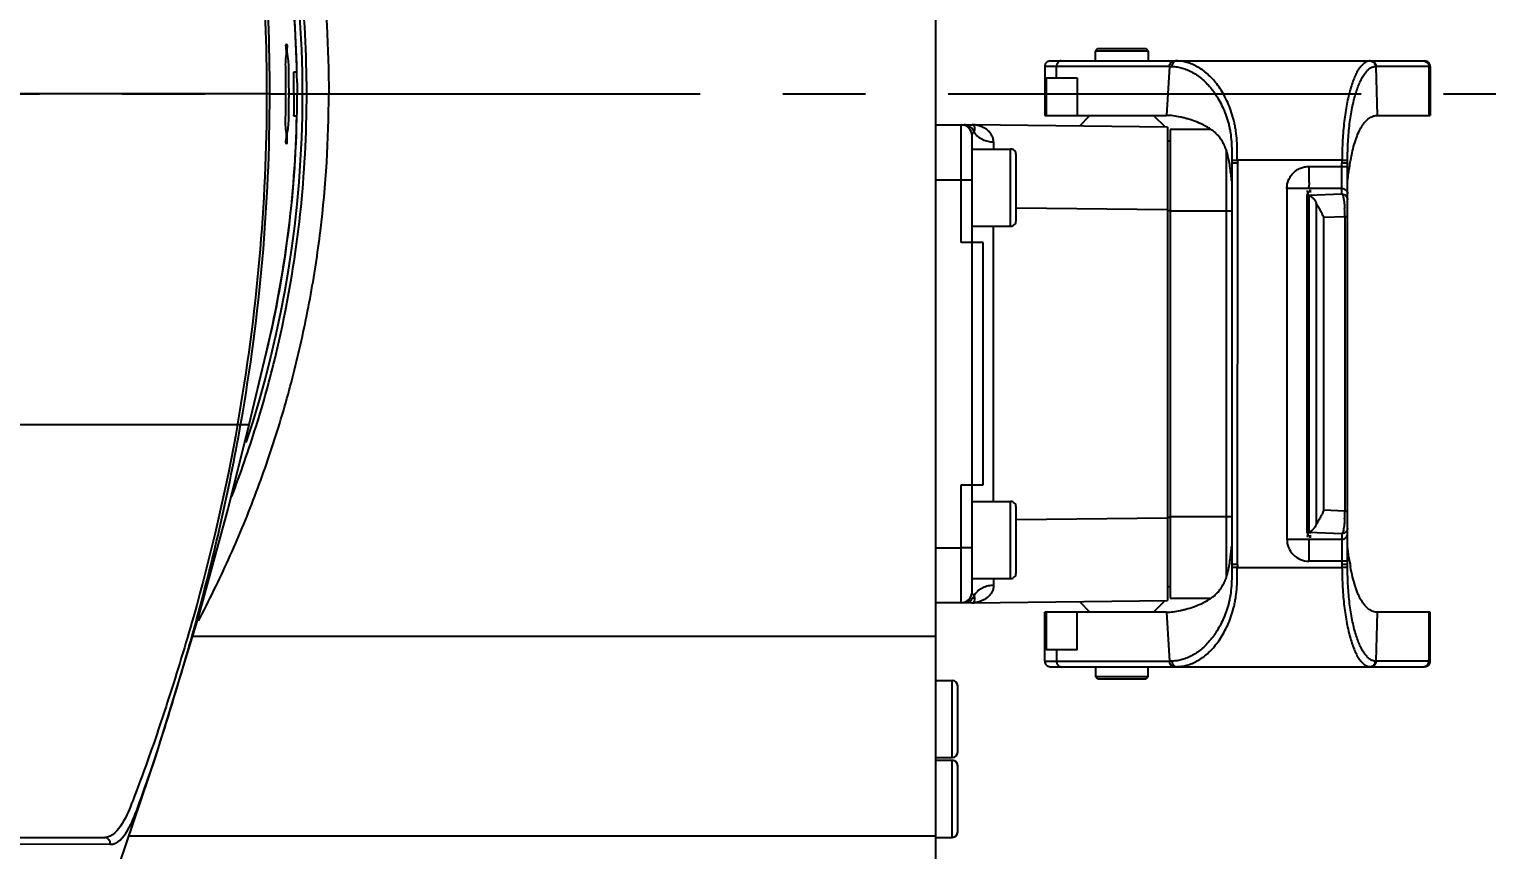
# Model space of a CAD drawing. Header units: millimetres. Extents: x 5828 to 6704, y 123 to 421.
# Drawn here: x 6414.49 to 6421.11, y 185.85 to 189.58 of the extents above; entities that cross this region are included whole.
import ezdxf
from ezdxf import colors
from ezdxf.entities.mleader import LeaderData, LeaderLine
from ezdxf.math import Vec2, Vec3

# ---------------------------------------------------------------- set-up
doc = ezdxf.new("R2010")
doc.units = ezdxf.units.MM
doc.linetypes.add('CENTER', pattern=[0.6, 0.375, -0.075, 0.075, -0.075])
for name, color, linetype in [('中心线', 7, 'Continuous'), ('外形图', 7, 'Continuous'), ('多重引线', 7, 'Continuous')]:
    doc.layers.add(name, color=color, linetype=linetype)
doc.styles.get("Standard").update_dxf_attribs({"font": 'msyh.ttc'})

msp = doc.modelspace()

# ---------------------------------------------------------------- linework, layer by layer
at = {"layer": '中心线', "linetype": 'CENTER', "ltscale": 5}
msp.add_line((6373.6606, 189.2836), (6422.2283, 189.2836), dxfattribs=at)
at = {"layer": '外形图', "linetype": 'ByBlock'}
for p, q in [((6418.6045, 185.7086), (6418.6045, 192.8586)), ((6419.1245, 189.4336), (6420.8245, 189.4336)), ((6419.3395, 189.4886), (6419.3295, 189.4786)), ((6419.5695, 189.4786), (6419.3295, 189.4786)), ((6419.3295, 189.4336), (6419.3295, 189.4786)), ((6419.5595, 189.4886), (6419.3395, 189.4886)), ((6419.5695, 189.4786), (6419.5595, 189.4886)), ((6419.5695, 189.4786), (6419.5695, 189.4336)), ((6415.6897, 189.3836), (6415.7035, 189.3836)), ((6419.6663, 189.4086), (6419.0995, 189.4086)), ((6419.0995, 189.4086), (6419.0995, 189.1865)), ((6419.1527, 189.3565), (6419.1527, 189.4086)), ((6419.6663, 189.4086), (6419.6523, 189.1865)), ((6420.8495, 189.4086), (6420.6038, 189.4086)), ((6420.6103, 189.1865), (6420.6038, 189.4086)), ((6420.8437, 189.4086), (6420.8437, 189.1865)), ((6420.8495, 189.4086), (6420.8495, 189.1865)), ((6415.7047, 189.3363), (6415.7049, 189.2836)), ((6419.1055, 189.3565), (6419.2467, 189.3565)), ((6419.1055, 189.3565), (6419.1055, 189.1865)), ((6419.2467, 189.3565), (6419.2467, 189.1865)), ((6415.568, 189.2836), (6414.0394, 189.2836)), ((6415.5809, 189.2836), (6415.568, 189.2836)), ((6415.5806, 189.2836), (6415.6519, 189.2836)), ((6415.6687, 189.2836), (6415.691, 189.2836)), ((6415.7299, 189.2836), (6415.8484, 189.2836)), ((6415.7035, 189.1836), (6415.6897, 189.1836)), ((6419.0995, 189.1865), (6419.6523, 189.1865)), ((6419.2567, 189.1381), (6419.305, 189.1865)), ((6419.594, 189.1865), (6419.6467, 189.1337)), ((6420.6103, 189.1865), (6420.8495, 189.1865)), ((6418.6045, 189.1436), (6418.7195, 189.1436)), ((6418.7195, 188.6086), (6418.7195, 189.1436)), ((6418.721, 189.1436), (6418.7695, 189.1436)), ((6419.657, 189.1336), (6418.7695, 189.1436)), ((6419.657, 189.1336), (6419.657, 186.9836)), ((6419.8544, 189.1224), (6419.6695, 189.1224)), ((6419.6695, 189.1224), (6419.6695, 186.9949)), ((6418.7695, 187.0236), (6418.7695, 189.0936)), ((6418.7695, 189.0336), (6418.9445, 189.0336)), ((6418.9445, 188.6836), (6418.9445, 189.0336)), ((6419.6695, 189.0699), (6419.657, 189.0699)), ((6418.9695, 188.7087), (6418.9695, 189.0086)), ((6419.9241, 187.09), (6419.9241, 189.0273)), ((6419.949, 188.9835), (6419.974, 188.9836)), ((6419.9491, 188.9698), (6419.9491, 187.1474)), ((6420.4492, 188.9836), (6419.974, 188.9836)), ((6419.9741, 188.9702), (6419.974, 187.1472)), ((6420.4741, 188.9697), (6420.4491, 188.9697)), ((6420.4491, 188.8293), (6420.4491, 188.9697)), ((6420.4492, 188.9836), (6420.4743, 188.9833)), ((6420.4741, 188.9742), (6420.4742, 188.9787)), ((6420.4741, 188.9698), (6420.4741, 188.9742)), ((6420.4741, 187.1475), (6420.4741, 188.9697)), ((6420.4742, 188.9787), (6420.4743, 188.9833)), ((6420.2988, 188.9546), (6420.4491, 188.9546)), ((6418.6045, 188.8935), (6418.7695, 188.8936)), ((6420.1991, 188.8543), (6420.1991, 187.2629)), ((6420.2899, 188.8427), (6420.2977, 188.8432)), ((6420.2899, 188.84), (6420.2979, 188.8406)), ((6420.2899, 188.8374), (6420.2981, 188.8379)), ((6420.2899, 188.8347), (6420.2982, 188.8352)), ((6420.4491, 188.8548), (6420.2991, 188.8548)), ((6420.3091, 188.8386), (6420.3004, 188.8392)), ((6420.3091, 188.8413), (6420.3006, 188.8419)), ((6420.3091, 188.844), (6420.3008, 188.8446)), ((6420.2899, 188.832), (6420.2984, 188.8325)), ((6420.2899, 188.8293), (6420.2986, 188.8298)), ((6420.2994, 188.8259), (6420.2899, 188.8266)), ((6420.2899, 188.8266), (6420.2899, 187.2907)), ((6420.4491, 188.8293), (6420.2991, 188.8227)), ((6420.2991, 188.8245), (6420.3091, 188.8251)), ((6420.2991, 188.8228), (6420.2991, 187.2945)), ((6420.3323, 188.7888), (6420.3323, 187.3284)), ((6418.9695, 188.7665), (6419.657, 188.7587)), ((6419.657, 188.7549), (6419.6695, 188.7549)), ((6419.6695, 188.7524), (6419.9491, 188.7524)), ((6420.3667, 188.7236), (6420.4623, 188.7278)), ((6420.3667, 187.3937), (6420.3667, 188.7236)), ((6420.4623, 188.7278), (6420.4741, 188.7278)), ((6420.4623, 188.7278), (6420.4623, 187.3895)), ((6418.7695, 188.6836), (6418.9445, 188.6836)), ((6418.8669, 187.4336), (6418.8669, 188.6836)), ((6418.8195, 188.6086), (6418.7195, 188.6086)), ((6418.8195, 187.5086), (6418.8195, 188.6086)), ((6415.5324, 187.9743), (6415.5639, 188.1064)), ((6415.4872, 187.7836), (6415.5324, 187.9743)), ((6413.9862, 187.7836), (6415.4877, 187.7836)), ((6413.9862, 187.7836), (6415.4798, 187.7836)), ((6415.3924, 187.4003), (6415.4877, 187.7836)), ((6415.4352, 187.7857), (6415.4348, 187.7836)), ((6415.4481, 187.781), (6415.4486, 187.7837)), ((6415.4488, 187.7836), (6415.4498, 187.7892)), ((6418.7195, 187.5086), (6418.8195, 187.5086)), ((6418.7195, 187.2238), (6418.7195, 187.5086)), ((6418.7695, 187.4336), (6418.9445, 187.4336)), ((6418.9445, 187.0836), (6418.9445, 187.4336)), ((6418.9695, 187.1087), (6418.9695, 187.4086)), ((6420.4623, 187.3895), (6420.3667, 187.3937)), ((6420.4623, 187.3895), (6420.4741, 187.3895)), ((6419.657, 187.3585), (6418.9695, 187.3508)), ((6419.657, 187.3624), (6419.6695, 187.3624)), ((6419.6695, 187.3649), (6419.9491, 187.3649)), ((6420.2899, 187.2907), (6420.2994, 187.2914)), ((6420.2986, 187.2874), (6420.2899, 187.288)), ((6420.2984, 187.2847), (6420.2899, 187.2853)), ((6420.2982, 187.2821), (6420.2899, 187.2826)), ((6420.2981, 187.2794), (6420.2899, 187.2799)), ((6420.2979, 187.2767), (6420.2899, 187.2772)), ((6420.2977, 187.274), (6420.2899, 187.2745)), ((6420.299, 187.2626), (6420.3091, 187.2626)), ((6420.2991, 187.2945), (6420.4491, 187.288)), ((6420.3004, 187.278), (6420.3091, 187.2787)), ((6420.3006, 187.2753), (6420.3091, 187.276)), ((6420.3008, 187.2727), (6420.3091, 187.2733)), ((6420.4491, 187.288), (6420.4491, 187.1475)), ((6418.6045, 187.2238), (6418.7195, 187.2238)), ((6418.7195, 187.1099), (6418.7195, 187.2238)), ((6419.949, 187.1383), (6419.949, 187.1338)), ((6419.974, 187.1336), (6419.949, 187.1338)), ((6419.974, 187.1336), (6420.4492, 187.1336)), ((6420.4741, 187.1627), (6420.2991, 187.1627)), ((6420.4616, 187.1475), (6420.4491, 187.1475)), ((6420.4616, 187.1338), (6420.4492, 187.1336)), ((6420.4741, 187.1475), (6420.4616, 187.1475)), ((6420.4743, 187.134), (6420.4616, 187.1338)), ((6420.4743, 187.134), (6420.4741, 187.1475)), ((6418.7195, 186.9835), (6418.7195, 187.1099)), ((6418.7695, 187.0836), (6418.9445, 187.0836)), ((6419.657, 187.0474), (6419.6695, 187.0474)), ((6418.7195, 186.9741), (6418.7195, 186.9835)), ((6418.7695, 186.9736), (6419.657, 186.9836)), ((6419.594, 186.9308), (6419.6467, 186.9835)), ((6419.6695, 186.9949), (6419.8544, 186.9949)), ((6418.7195, 186.9736), (6418.6045, 186.9736)), ((6418.7695, 186.9736), (6418.7244, 186.9736)), ((6419.6523, 186.9308), (6419.0995, 186.9308)), ((6419.0995, 186.7086), (6419.0995, 186.9308)), ((6419.1055, 186.9308), (6419.1055, 186.7608)), ((6419.2467, 186.7608), (6419.2467, 186.9308)), ((6419.2567, 186.9791), (6419.305, 186.9308)), ((6419.6523, 186.9308), (6419.6663, 186.7086)), ((6420.6038, 186.7086), (6420.6103, 186.9308)), ((6420.8495, 186.9308), (6420.6103, 186.9308)), ((6420.8437, 186.9308), (6420.8437, 186.7086)), ((6420.8495, 186.7086), (6420.8495, 186.9308)), ((6418.6045, 186.8204), (6415.2307, 186.8204)), ((6419.2467, 186.7608), (6419.1055, 186.7608)), ((6419.1527, 186.7608), (6419.1527, 186.7086)), ((6419.0995, 186.7086), (6419.6663, 186.7086)), ((6419.1245, 186.6836), (6420.8245, 186.6836)), ((6419.3295, 186.6836), (6419.3295, 186.6386)), ((6419.5695, 186.6386), (6419.5695, 186.6836)), ((6420.8495, 186.7086), (6420.6038, 186.7086)), ((6418.6045, 186.6211), (6418.6795, 186.6211)), ((6418.6795, 186.2711), (6418.6795, 186.6211)), ((6418.7045, 186.2962), (6418.7045, 186.5961)), ((6419.3295, 186.6386), (6419.5695, 186.6386)), ((6419.3395, 186.6286), (6419.3295, 186.6386)), ((6419.3395, 186.6286), (6419.5595, 186.6286)), ((6419.5695, 186.6386), (6419.5595, 186.6286)), ((6418.6045, 186.2711), (6418.6795, 186.2711)), ((6418.6045, 186.2586), (6418.6795, 186.2586)), ((6418.6795, 185.9086), (6418.6795, 186.2586)), ((6418.7045, 185.9337), (6418.7045, 186.2336)), ((6413.1525, 185.9086), (6414.832, 185.9086)), ((6413.1585, 185.8834), (6414.8561, 185.8775)), ((6418.6045, 185.9149), (6414.9418, 185.9149)), ((6418.6045, 185.9086), (6418.6795, 185.9086))]:
    msp.add_line(p, q, dxfattribs=at)
msp.add_lwpolyline([(6414.4882, 184.6296), (6414.7976, 185.4887), (6415.064, 186.2761), (6415.2578, 186.9088), (6415.3924, 187.4003)], dxfattribs=at)
for centre, radius, start, end in [((6410.7045, 189.2836), 5.0254, 341.641, 18.34533), ((6410.6946, 189.2821), 5.0101, 1.16131, 13.51419), ((6410.7045, 189.2836), 5.0005, 0.60327, 13.52346), ((6410.666, 189.2822), 5.0825, 1.17128, 13.41462), ((6419.1245, 189.4086), 0.025, 89.98437, 180), ((6420.8245, 189.4086), 0.025, 0, 90.00018), ((6410.7021, 189.2836), 5.0464, 0.00065, 1.16463), ((6406.9774, 189.2904), 8.5906, 349.91199, 359.95482), ((6406.9103, 189.2913), 8.6705, 350.02377, 359.9493), ((6410.7045, 189.2836), 5.0005, 346.38007, 0), ((6410.7006, 189.2837), 5.0478, 358.83592, 359.99956), ((6410.6938, 189.2852), 5.0108, 346.39369, 358.83853), ((6410.6669, 189.2849), 5.0816, 346.49176, 358.82987), ((6418.7195, 189.0936), 0.05, 359.99965, 90), ((6418.7334, 189.0971), 0.0465, 65.62836, 89.90781), ((6418.768, 189.0164), 0.1272, 85.32967, 89.33857), ((6418.8439, 189.1485), 0.0755, 210.4023, 214.85732), ((6431.1341, 188.9805), 12.2673, 179.60771, 179.74362), ((6418.9445, 189.0086), 0.025, 359.9979, 90), ((6423.695, 189.0072), 3.7461, 180.36269, 180.57153), ((6423.66, 189.0074), 3.6861, 180.36962, 180.57798), ((6425.3061, 188.9123), 4.8574, 179.15822, 179.32193), ((6418.9445, 188.7086), 0.025, 270, 0.00214), ((6419.7489, 188.7228), 0.7135, 0.65909, 3.24444), ((6419.7204, 188.7219), 0.7419, 0.44989, 0.70145), ((6410.6986, 189.278), 5.0492, 342.66505, 346.48334), ((6410.6747, 189.2853), 5.0741, 338.87925, 342.66742), ((6418.9445, 187.4086), 0.025, 359.9979, 90), ((6419.7286, 187.3951), 0.7338, 356.80614, 359.30573), ((6419.7204, 187.3953), 0.7419, 359.29873, 359.55011), ((6423.1477, 187.1148), 3.1988, 179.4158, 179.57945), ((6423.647, 187.1099), 3.6731, 179.41945, 179.63067), ((6425.3065, 187.205), 4.8578, 180.67861, 180.84228), ((6421.6944, 187.3529), 1.2257, 188.87772, 189.56791), ((6421.5369, 187.3263), 1.0659, 189.56602, 190.2584), ((6429.9377, 187.1306), 11.0709, 180.25198, 180.40258), ((6418.9445, 187.1086), 0.025, 270, 0.00214), ((6418.7195, 187.0236), 0.05, 270, 0.00039), ((6418.8442, 186.9684), 0.0759, 145.02603, 149.4515), ((6418.768, 187.1006), 0.127, 270.64725, 274.66719), ((6419.1245, 186.7086), 0.025, 180, 270.01563), ((6420.5969, 186.5061), 0.2026, 88.02652, 88.85146), ((6420.8245, 186.7086), 0.025, 269.99982, 0), ((6418.6795, 186.5961), 0.025, 0, 90), ((6418.6795, 186.2961), 0.025, 270, 0), ((6418.6795, 186.2336), 0.025, 0, 90), ((6418.6795, 185.9336), 0.025, 270, 0)]:
    msp.add_arc(centre, radius, start, end, dxfattribs=at)
for points, knots in [([(6415.5809, 189.2836), (6415.5809, 189.7244), (6415.5201, 190.5728), (6415.2454, 191.7114), (6415.0634, 192.3143), (6414.9165, 192.6907), (6414.8561, 192.6898)], [0, 0, 0, 0, 0.375859, 0.733834, 0.948482, 1, 1, 1, 1]), ([(6415.568, 189.2836), (6415.568, 189.7221), (6415.5065, 190.5643), (6415.2377, 191.6927), (6415.0388, 192.2887), (6414.8931, 192.6583), (6414.8323, 192.6586)], [0, 0, 0, 0, 0.376709, 0.733974, 0.947737, 1, 1, 1, 1]), ([(6415.2544, 191.6806), (6415.3027, 191.5888), (6415.3713, 191.449), (6415.4541, 191.2587), (6415.5312, 191.0659), (6415.6163, 190.8204), (6415.7003, 190.5201), (6415.7663, 190.2151), (6415.8296, 189.8039), (6415.8486, 189.4916), (6415.8484, 189.2836)], [0, 0, 0, 0, 0.124792, 0.187234, 0.249691, 0.37463, 0.499631, 0.62469, 0.749809, 1, 1, 1, 1]), ([(6415.6567, 189.5086), (6415.6509, 189.5086), (6415.6585, 189.4735), (6415.6494, 189.4389), (6415.6534, 189.3637), (6415.6515, 189.3123), (6415.6515, 189.2836)], [0, 0, 0, 0, 0.076899, 0.293542, 0.617599, 1, 1, 1, 1]), ([(6415.6681, 189.2836), (6415.6681, 189.3123), (6415.6674, 189.3638), (6415.6678, 189.4389), (6415.6571, 189.4737), (6415.6625, 189.5086), (6415.6567, 189.5086)], [0, 0, 0, 0, 0.381875, 0.705588, 0.922369, 1, 1, 1, 1]), ([(6419.1739, 189.4336), (6419.172, 189.4336), (6419.1683, 189.433), (6419.1631, 189.4305), (6419.1586, 189.4264), (6419.1564, 189.423), (6419.1555, 189.4211)], [0, 0, 0, 0, 0.237098, 0.481585, 0.735291, 1, 1, 1, 1]), ([(6419.6663, 189.4086), (6419.6663, 189.4119), (6419.6674, 189.4182), (6419.6719, 189.4265), (6419.679, 189.4322), (6419.6847, 189.4336), (6419.6875, 189.4336)], [0, 0, 0, 0, 0.268344, 0.526851, 0.769565, 1, 1, 1, 1]), ([(6419.6977, 189.4336), (6419.6959, 189.4336), (6419.6921, 189.433), (6419.6869, 189.4304), (6419.6825, 189.4263), (6419.6804, 189.4228), (6419.6795, 189.4209)], [0, 0, 0, 0, 0.237204, 0.480918, 0.734418, 1, 1, 1, 1]), ([(6419.9736, 189.0261), (6419.9733, 189.0413), (6419.9724, 189.0713), (6419.9687, 189.1085), (6419.9639, 189.1374), (6419.958, 189.1651), (6419.9487, 189.1981), (6419.9348, 189.2354), (6419.9139, 189.2799), (6419.8889, 189.3195), (6419.8606, 189.3534), (6419.8388, 189.3747), (6419.8162, 189.3928), (6419.7929, 189.4075), (6419.7694, 189.4191), (6419.7456, 189.4275), (6419.7217, 189.4325), (6419.7057, 189.4336), (6419.6977, 189.4336)], [0, 0, 0, 0, 0.084263, 0.16681, 0.207203, 0.246891, 0.323882, 0.397488, 0.467522, 0.596661, 0.656036, 0.712269, 0.765669, 0.816437, 0.864798, 0.91116, 0.95603, 1, 1, 1, 1]), ([(6420.577, 189.4336), (6420.5749, 189.4336), (6420.5708, 189.4333), (6420.5623, 189.4311), (6420.5515, 189.4254), (6420.5394, 189.4147), (6420.5277, 189.4001), (6420.5165, 189.3817), (6420.5059, 189.3595), (6420.496, 189.3337), (6420.4868, 189.3045), (6420.4784, 189.272), (6420.471, 189.2367), (6420.4644, 189.1987), (6420.4571, 189.1441), (6420.4512, 189.0721), (6420.4497, 189.0135), (6420.4493, 188.9836)], [0, 0, 0, 0, 0.012576, 0.025517, 0.053541, 0.085921, 0.123751, 0.167648, 0.217815, 0.274243, 0.336835, 0.405345, 0.479274, 0.558047, 0.641044, 0.816852, 1, 1, 1, 1]), ([(6420.577, 189.4336), (6420.5789, 189.4336), (6420.5829, 189.4331), (6420.5887, 189.4308), (6420.5939, 189.4268), (6420.5965, 189.4232), (6420.5976, 189.4213)], [0, 0, 0, 0, 0.229977, 0.477407, 0.736927, 1, 1, 1, 1]), ([(6420.5799, 189.4336), (6420.582, 189.4336), (6420.5861, 189.433), (6420.59, 189.4314), (6420.5918, 189.4303)], [0, 0, 0, 0, 0.49694, 1, 1, 1, 1]), ([(6420.5918, 189.4303), (6420.5936, 189.4292), (6420.597, 189.4265), (6420.6009, 189.4213), (6420.6033, 189.4152), (6420.6038, 189.4108), (6420.6038, 189.4086)], [0, 0, 0, 0, 0.246531, 0.495787, 0.748042, 1, 1, 1, 1]), ([(6420.8196, 189.4336), (6420.8217, 189.4336), (6420.8259, 189.433), (6420.8318, 189.4305), (6420.8369, 189.4265), (6420.8394, 189.423), (6420.8405, 189.4211)], [0, 0, 0, 0, 0.246402, 0.495723, 0.746568, 1, 1, 1, 1]), ([(6419.1555, 189.4211), (6419.155, 189.4202), (6419.1534, 189.4162), (6419.1527, 189.4119), (6419.1527, 189.4086)], [0, 0, 0, 0, 0.247609, 1, 1, 1, 1]), ([(6419.6795, 189.4209), (6419.679, 189.4199), (6419.6774, 189.416), (6419.6767, 189.4116), (6419.6768, 189.4084)], [0, 0, 0, 0, 0.246738, 1, 1, 1, 1]), ([(6419.6768, 189.4084), (6419.6847, 189.4083), (6419.7007, 189.4069), (6419.7245, 189.4017), (6419.7482, 189.3933), (6419.7717, 189.3818), (6419.7947, 189.3671), (6419.8171, 189.3494), (6419.8384, 189.3286), (6419.8551, 189.3089), (6419.8679, 189.2918), (6419.8805, 189.2735), (6419.8953, 189.2488), (6419.9111, 189.2169), (6419.9246, 189.1824), (6419.9336, 189.1521), (6419.9393, 189.1268), (6419.9439, 189.1005), (6419.9474, 189.0665), (6419.9483, 189.039), (6419.9486, 189.025)], [0, 0, 0, 0, 0.046106, 0.093158, 0.141701, 0.192182, 0.244952, 0.300158, 0.357911, 0.418513, 0.449924, 0.482036, 0.548193, 0.617182, 0.68904, 0.763273, 0.801208, 0.839725, 0.918605, 1, 1, 1, 1]), ([(6420.4743, 188.9833), (6420.4747, 189.0113), (6420.4761, 189.0662), (6420.4829, 189.1459), (6420.4927, 189.2084), (6420.5029, 189.2542), (6420.5111, 189.2849), (6420.5202, 189.3126), (6420.5301, 189.3371), (6420.5407, 189.3582), (6420.5518, 189.3758), (6420.5635, 189.3899), (6420.5756, 189.4002), (6420.5862, 189.4058), (6420.5947, 189.4081), (6420.5989, 189.4085), (6420.6009, 189.4085)], [0, 0, 0, 0, 0.180653, 0.354127, 0.514482, 0.588082, 0.656469, 0.719121, 0.775814, 0.826493, 0.87117, 0.91005, 0.943695, 0.973108, 0.986748, 1, 1, 1, 1]), ([(6420.5976, 189.4213), (6420.5987, 189.4193), (6420.6004, 189.4151), (6420.6009, 189.4107), (6420.6009, 189.4085)], [0, 0, 0, 0, 0.516269, 1, 1, 1, 1]), ([(6420.8405, 189.4211), (6420.841, 189.4202), (6420.8428, 189.4163), (6420.8437, 189.4119), (6420.8437, 189.4086)], [0, 0, 0, 0, 0.250707, 1, 1, 1, 1]), ([(6415.2571, 186.8919), (6415.3052, 186.9835), (6415.3734, 187.1231), (6415.456, 187.3129), (6415.5327, 187.5054), (6415.6174, 187.7504), (6415.701, 188.05), (6415.7667, 188.3543), (6415.8297, 188.7645), (6415.8487, 189.0762), (6415.8484, 189.2836)], [0, 0, 0, 0, 0.124794, 0.187236, 0.249693, 0.374633, 0.499635, 0.624693, 0.749811, 1, 1, 1, 1]), ([(6415.6515, 189.2836), (6415.6515, 189.2549), (6415.6527, 189.2036), (6415.649, 189.1283), (6415.658, 189.0938), (6415.6504, 189.0586), (6415.6562, 189.0586)], [0, 0, 0, 0, 0.382417, 0.706485, 0.923128, 1, 1, 1, 1]), ([(6415.6562, 189.0586), (6415.662, 189.0586), (6415.6564, 189.0935), (6415.6673, 189.1283), (6415.6663, 189.2035), (6415.6681, 189.2549), (6415.6681, 189.2836)], [0, 0, 0, 0, 0.077596, 0.294388, 0.618097, 1, 1, 1, 1]), ([(6419.9034, 189.0718), (6419.9, 189.0772), (6419.8928, 189.0876), (6419.8803, 189.1018), (6419.8664, 189.1145), (6419.8512, 189.1255), (6419.8351, 189.1352), (6419.8129, 189.1467), (6419.7844, 189.1587), (6419.7553, 189.1684), (6419.7323, 189.1748), (6419.7103, 189.1801), (6419.6837, 189.1849), (6419.6625, 189.1865), (6419.6523, 189.1865)], [0, 0, 0, 0, 0.06694, 0.132794, 0.19825, 0.263883, 0.329731, 0.39562, 0.526474, 0.654535, 0.716761, 0.777351, 0.892701, 1, 1, 1, 1]), ([(6420.4951, 189.0161), (6420.4979, 189.0288), (6420.504, 189.053), (6420.515, 189.087), (6420.5275, 189.1166), (6420.5415, 189.1415), (6420.5572, 189.1613), (6420.5719, 189.1735), (6420.5841, 189.1802), (6420.5955, 189.1848), (6420.6045, 189.1865), (6420.6103, 189.1865)], [0, 0, 0, 0, 0.177992, 0.341287, 0.488051, 0.617692, 0.731303, 0.831579, 0.877628, 0.921027, 1, 1, 1, 1]), ([(6418.7687, 189.1277), (6418.7664, 189.1302), (6418.7615, 189.1347), (6418.7556, 189.1381), (6418.7526, 189.1395)], [0, 0, 0, 0, 0.501882, 1, 1, 1, 1]), ([(6418.7788, 189.1103), (6418.7777, 189.1134), (6418.7749, 189.1196), (6418.771, 189.1251), (6418.7687, 189.1277)], [0, 0, 0, 0, 0.491138, 1, 1, 1, 1]), ([(6418.7751, 189.1421), (6418.7742, 189.1426), (6418.7724, 189.1433), (6418.7704, 189.1436), (6418.7694, 189.1436)], [0, 0, 0, 0, 0.502381, 1, 1, 1, 1]), ([(6418.7695, 189.0936), (6418.7695, 189.095), (6418.77, 189.0979), (6418.7719, 189.1021), (6418.7749, 189.1063), (6418.7774, 189.1089), (6418.7788, 189.1103)], [0, 0, 0, 0, 0.209658, 0.441724, 0.704376, 1, 1, 1, 1]), ([(6418.7788, 189.1103), (6418.7794, 189.1118), (6418.7805, 189.1145), (6418.7817, 189.1184), (6418.7823, 189.1216), (6418.7826, 189.1244), (6418.7826, 189.1268), (6418.7824, 189.129), (6418.7822, 189.1311), (6418.7816, 189.1334), (6418.7806, 189.136), (6418.779, 189.1386), (6418.7772, 189.1406), (6418.7758, 189.1416), (6418.7751, 189.1421)], [0, 0, 0, 0, 0.140317, 0.253421, 0.345717, 0.423646, 0.492928, 0.556834, 0.61565, 0.669497, 0.765876, 0.851148, 0.928323, 1, 1, 1, 1]), ([(6418.867, 189.0645), (6418.8671, 189.0675), (6418.8668, 189.0736), (6418.8649, 189.0823), (6418.8619, 189.0905), (6418.8569, 189.1004), (6418.8487, 189.1114), (6418.8368, 189.1221), (6418.8234, 189.1306), (6418.809, 189.137), (6418.7939, 189.1413), (6418.7836, 189.1428), (6418.7784, 189.1432)], [0, 0, 0, 0, 0.070902, 0.139172, 0.205565, 0.270232, 0.395454, 0.518009, 0.639255, 0.759725, 0.879535, 1, 1, 1, 1]), ([(6418.867, 189.0645), (6418.859, 189.0646), (6418.8425, 189.0665), (6418.8228, 189.073), (6418.808, 189.0809), (6418.7979, 189.088), (6418.7891, 189.0961), (6418.7841, 189.1022), (6418.782, 189.1054)], [0, 0, 0, 0, 0.246963, 0.504698, 0.633474, 0.759854, 0.882411, 1, 1, 1, 1]), ([(6419.9228, 189.0316), (6419.9202, 189.0387), (6419.9145, 189.0525), (6419.9073, 189.0656), (6419.9034, 189.0718)], [0, 0, 0, 0, 0.508059, 1, 1, 1, 1]), ([(6419.9353, 188.9852), (6419.9345, 188.9892), (6419.9312, 189.0049), (6419.9268, 189.0204), (6419.9228, 189.0316)], [0, 0, 0, 0, 0.256102, 1, 1, 1, 1]), ([(6419.9446, 188.9242), (6419.9433, 188.9345), (6419.9407, 188.9549), (6419.9373, 188.9752), (6419.9353, 188.9852)], [0, 0, 0, 0, 0.505974, 1, 1, 1, 1]), ([(6419.9486, 189.025), (6419.9486, 189.0216), (6419.9488, 189.0077), (6419.9489, 188.9939), (6419.949, 188.9835)], [0, 0, 0, 0, 0.247777, 1, 1, 1, 1]), ([(6419.9741, 188.9702), (6419.9725, 188.9702), (6419.9693, 188.9701), (6419.9647, 188.97), (6419.961, 188.97), (6419.9583, 188.9699), (6419.9565, 188.9699), (6419.9548, 188.9699), (6419.9534, 188.9699), (6419.9521, 188.9699), (6419.9511, 188.9699), (6419.9504, 188.9698), (6419.9499, 188.9698), (6419.9496, 188.9698), (6419.9494, 188.9698), (6419.9492, 188.9698), (6419.9491, 188.9698), (6419.9491, 188.9698), (6419.9491, 188.9698)], [0, 0, 0, 0, 0.193732, 0.381551, 0.554802, 0.633561, 0.706178, 0.772027, 0.830482, 0.880917, 0.922843, 0.955977, 0.969165, 0.980056, 0.988617, 0.994815, 0.998619, 1, 1, 1, 1]), ([(6419.974, 188.9836), (6419.974, 188.9872), (6419.9739, 189.0013), (6419.9738, 189.0155), (6419.9736, 189.0261)], [0, 0, 0, 0, 0.250306, 1, 1, 1, 1]), ([(6420.48, 188.9305), (6420.4805, 188.9342), (6420.4826, 188.9488), (6420.4849, 188.9633), (6420.4868, 188.9742)], [0, 0, 0, 0, 0.252939, 1, 1, 1, 1]), ([(6420.4868, 188.9742), (6420.4875, 188.9778), (6420.49, 188.9918), (6420.4928, 189.0058), (6420.4951, 189.0161)], [0, 0, 0, 0, 0.255039, 1, 1, 1, 1]), ([(6419.9491, 188.8865), (6419.9487, 188.8896), (6419.9472, 188.9022), (6419.9458, 188.9148), (6419.9446, 188.9242)], [0, 0, 0, 0, 0.250516, 1, 1, 1, 1]), ([(6420.1991, 188.8543), (6420.1991, 188.8609), (6420.2003, 188.874), (6420.2058, 188.8929), (6420.2153, 188.9102), (6420.228, 188.9253), (6420.243, 188.938), (6420.2603, 188.9476), (6420.2792, 188.9533), (6420.2923, 188.9546), (6420.2988, 188.9546)], [0, 0, 0, 0, 0.124857, 0.249789, 0.37459, 0.499844, 0.625009, 0.749877, 0.875096, 1, 1, 1, 1]), ([(6420.2988, 188.9546), (6420.2989, 188.9487), (6420.299, 188.94), (6420.299, 188.9285), (6420.2991, 188.9201), (6420.2991, 188.9119), (6420.299, 188.9042), (6420.299, 188.8968), (6420.2991, 188.8898), (6420.2993, 188.8834), (6420.2995, 188.8784), (6420.2996, 188.8746), (6420.2995, 188.8721), (6420.2994, 188.8697), (6420.2991, 188.8674), (6420.2987, 188.8654), (6420.2983, 188.8635), (6420.2979, 188.8617), (6420.2974, 188.8602), (6420.297, 188.8589), (6420.2967, 188.8577), (6420.2968, 188.8566), (6420.2972, 188.8561), (6420.2974, 188.8559)], [0, 0, 0, 0, 0.177227, 0.264138, 0.348932, 0.430987, 0.509687, 0.584404, 0.654558, 0.719618, 0.779076, 0.806549, 0.83245, 0.856769, 0.879527, 0.900691, 0.920181, 0.937974, 0.954104, 0.968397, 0.980388, 0.990437, 1, 1, 1, 1]), ([(6420.4491, 188.9546), (6420.4507, 188.9546), (6420.4539, 188.9546), (6420.4585, 188.9546), (6420.4622, 188.9546), (6420.4649, 188.9546), (6420.4667, 188.9546), (6420.4684, 188.9546), (6420.4698, 188.9546), (6420.4711, 188.9546), (6420.472, 188.9546), (6420.4726, 188.9546), (6420.473, 188.9546), (6420.4733, 188.9546), (6420.4736, 188.9546), (6420.4738, 188.9546), (6420.4739, 188.9546), (6420.474, 188.9546), (6420.4741, 188.9546), (6420.4741, 188.9546), (6420.4741, 188.9546), (6420.4741, 188.9546)], [0, 0, 0, 0, 0.194036, 0.382141, 0.555615, 0.634452, 0.70712, 0.772989, 0.831427, 0.881806, 0.923633, 0.941251, 0.956627, 0.96973, 0.980527, 0.988984, 0.995069, 0.997212, 0.99875, 0.999679, 1, 1, 1, 1]), ([(6420.4741, 188.8865), (6420.4746, 188.8902), (6420.4765, 188.9049), (6420.4784, 188.9195), (6420.48, 188.9305)], [0, 0, 0, 0, 0.250699, 1, 1, 1, 1]), ([(6420.2864, 188.8543), (6420.284, 188.8543), (6420.2787, 188.8543), (6420.2702, 188.8543), (6420.2603, 188.8544), (6420.2453, 188.8544), (6420.2247, 188.8543), (6420.2078, 188.8543), (6420.1991, 188.8543)], [0, 0, 0, 0, 0.082665, 0.181387, 0.294466, 0.419999, 0.699691, 1, 1, 1, 1]), ([(6420.2978, 188.8543), (6420.2972, 188.8545), (6420.2958, 188.8545), (6420.2933, 188.8545), (6420.2901, 188.8544), (6420.2877, 188.8544), (6420.2864, 188.8543)], [0, 0, 0, 0, 0.155237, 0.37467, 0.65698, 1, 1, 1, 1]), ([(6420.2974, 188.8559), (6420.2976, 188.8557), (6420.2979, 188.8555), (6420.2981, 188.8552), (6420.2983, 188.8551), (6420.2984, 188.8551)], [0, 0, 0, 0, 0.557116, 0.763535, 1, 1, 1, 1]), ([(6420.4491, 188.8548), (6420.4523, 188.8548), (6420.4573, 188.8538), (6420.4631, 188.8508), (6420.4669, 188.8476), (6420.47, 188.8438), (6420.4731, 188.8381), (6420.4741, 188.8331), (6420.4741, 188.8299)], [0, 0, 0, 0, 0.249407, 0.375084, 0.500395, 0.625647, 0.751152, 1, 1, 1, 1]), ([(6420.2991, 188.822), (6420.3001, 188.8217), (6420.3045, 188.8204), (6420.3086, 188.8182), (6420.3114, 188.8161)], [0, 0, 0, 0, 0.239099, 1, 1, 1, 1]), ([(6420.3114, 188.8161), (6420.3124, 188.8154), (6420.3166, 188.812), (6420.3203, 188.808), (6420.3228, 188.8048)], [0, 0, 0, 0, 0.235491, 1, 1, 1, 1]), ([(6420.3228, 188.8048), (6420.3237, 188.8036), (6420.3273, 188.7986), (6420.3303, 188.7931), (6420.3323, 188.7888)], [0, 0, 0, 0, 0.236827, 1, 1, 1, 1]), ([(6420.3667, 188.7236), (6420.3643, 188.7293), (6420.3588, 188.7407), (6420.3498, 188.7573), (6420.342, 188.7708), (6420.3361, 188.7812), (6420.3335, 188.7863), (6420.3323, 188.7888)], [0, 0, 0, 0, 0.254179, 0.512261, 0.766255, 0.887546, 1, 1, 1, 1]), ([(6420.4491, 188.8293), (6420.4496, 188.829), (6420.4506, 188.8279), (6420.4518, 188.8258), (6420.453, 188.8228), (6420.4542, 188.819), (6420.4553, 188.8142), (6420.4569, 188.8062), (6420.4578, 188.7997), (6420.4584, 188.7951)], [0, 0, 0, 0, 0.047982, 0.115444, 0.204884, 0.317231, 0.45285, 0.611869, 1, 1, 1, 1]), ([(6420.4491, 188.8293), (6420.4506, 188.8293), (6420.4538, 188.8289), (6420.46, 188.827), (6420.4673, 188.8225), (6420.4719, 188.8152), (6420.4737, 188.809), (6420.4741, 188.8058), (6420.4741, 188.8043)], [0, 0, 0, 0, 0.118001, 0.243275, 0.500397, 0.757261, 0.882281, 1, 1, 1, 1]), ([(6420.4584, 188.7951), (6420.459, 188.7902), (6420.4601, 188.7796), (6420.4609, 188.7689), (6420.4612, 188.7632)], [0, 0, 0, 0, 0.466229, 1, 1, 1, 1]), ([(6415.4348, 187.7836), (6415.3825, 187.4892), (6415.2864, 187.0713), (6415.1314, 186.5662), (6415.0391, 186.2897), (6414.9673, 186.0977), (6414.9208, 185.9768), (6414.8657, 185.9087), (6414.8321, 185.9086)], [0, 0, 0, 0, 0.450732, 0.645253, 0.794994, 0.892387, 0.949235, 1, 1, 1, 1]), ([(6414.8561, 185.8775), (6414.8896, 185.8761), (6414.945, 185.9461), (6414.9901, 186.0675), (6415.0597, 186.2637), (6415.1481, 186.5462), (6415.2989, 187.0601), (6415.3957, 187.4833), (6415.4481, 187.781)], [0, 0, 0, 0, 0.049909, 0.106368, 0.203802, 0.35425, 0.549863, 1, 1, 1, 1]), ([(6420.3667, 187.3937), (6420.3643, 187.3879), (6420.3588, 187.3765), (6420.3498, 187.36), (6420.342, 187.3465), (6420.3361, 187.336), (6420.3335, 187.3309), (6420.3323, 187.3284)], [0, 0, 0, 0, 0.25418, 0.512264, 0.766253, 0.887544, 1, 1, 1, 1]), ([(6420.3323, 187.3284), (6420.3306, 187.3249), (6420.3271, 187.3183), (6420.3192, 187.3072), (6420.3116, 187.3006), (6420.3061, 187.2979)], [0, 0, 0, 0, 0.286602, 0.548917, 1, 1, 1, 1]), ([(6420.4584, 187.322), (6420.4578, 187.3176), (6420.4567, 187.3097), (6420.4551, 187.302), (6420.4542, 187.2986)], [0, 0, 0, 0, 0.565463, 1, 1, 1, 1]), ([(6420.4612, 187.3542), (6420.4609, 187.3485), (6420.4601, 187.3377), (6420.459, 187.327), (6420.4584, 187.322)], [0, 0, 0, 0, 0.534002, 1, 1, 1, 1]), ([(6420.4741, 187.3129), (6420.4741, 187.3109), (6420.4735, 187.3067), (6420.4719, 187.3027), (6420.4708, 187.3008)], [0, 0, 0, 0, 0.483589, 1, 1, 1, 1]), ([(6420.1991, 187.2629), (6420.2039, 187.2629), (6420.2133, 187.2629), (6420.2273, 187.2628), (6420.2407, 187.2629), (6420.2532, 187.2631), (6420.2646, 187.2632), (6420.2746, 187.263), (6420.2831, 187.2627), (6420.2882, 187.2625), (6420.2904, 187.2626)], [0, 0, 0, 0, 0.156649, 0.310679, 0.458293, 0.596198, 0.721702, 0.832248, 0.925697, 1, 1, 1, 1]), ([(6420.1991, 187.2629), (6420.1991, 187.2499), (6420.2042, 187.2236), (6420.2265, 187.1903), (6420.2597, 187.1679), (6420.2861, 187.1627), (6420.2991, 187.1627)], [0, 0, 0, 0, 0.250036, 0.500025, 0.749997, 1, 1, 1, 1]), ([(6420.2904, 187.2626), (6420.2916, 187.2626), (6420.2932, 187.2626), (6420.2952, 187.2627), (6420.2964, 187.2627), (6420.2974, 187.2628), (6420.2981, 187.2628), (6420.2986, 187.2628), (6420.2989, 187.2628), (6420.299, 187.2627)], [0, 0, 0, 0, 0.401404, 0.565093, 0.70363, 0.816631, 0.903731, 0.9647, 1, 1, 1, 1]), ([(6420.299, 187.2626), (6420.2988, 187.2625), (6420.2988, 187.262), (6420.2988, 187.2613), (6420.2989, 187.2602), (6420.2992, 187.2585), (6420.2993, 187.257), (6420.2993, 187.2561)], [0, 0, 0, 0, 0.105329, 0.192293, 0.304706, 0.604416, 1, 1, 1, 1]), ([(6420.3061, 187.2979), (6420.3055, 187.2976), (6420.3033, 187.2965), (6420.3009, 187.2957), (6420.2991, 187.2953)], [0, 0, 0, 0, 0.256317, 1, 1, 1, 1]), ([(6420.2991, 187.2929), (6420.3002, 187.2928), (6420.3024, 187.2927), (6420.3046, 187.2924), (6420.3057, 187.2923)], [0, 0, 0, 0, 0.499582, 1, 1, 1, 1]), ([(6420.2993, 187.2561), (6420.2994, 187.2551), (6420.2994, 187.253), (6420.2993, 187.248), (6420.2991, 187.244), (6420.2991, 187.2412)], [0, 0, 0, 0, 0.198889, 0.432782, 1, 1, 1, 1]), ([(6420.3091, 187.2626), (6420.3207, 187.2626), (6420.3441, 187.2625), (6420.3791, 187.2625), (6420.4141, 187.2625), (6420.4374, 187.2625), (6420.4491, 187.2624)], [0, 0, 0, 0, 0.249967, 0.500035, 0.750087, 1, 1, 1, 1]), ([(6420.4708, 187.3008), (6420.4698, 187.2988), (6420.4671, 187.2951), (6420.4616, 187.2911), (6420.4555, 187.2886), (6420.4512, 187.288), (6420.4491, 187.288)], [0, 0, 0, 0, 0.255906, 0.512005, 0.763952, 1, 1, 1, 1]), ([(6420.4542, 187.2986), (6420.4538, 187.2973), (6420.4531, 187.2948), (6420.4519, 187.2916), (6420.4506, 187.2894), (6420.4496, 187.2883), (6420.4491, 187.288)], [0, 0, 0, 0, 0.356053, 0.638664, 0.850683, 1, 1, 1, 1]), ([(6420.4491, 187.2624), (6420.4523, 187.2624), (6420.4573, 187.2634), (6420.4631, 187.2665), (6420.4669, 187.2696), (6420.47, 187.2734), (6420.4731, 187.2792), (6420.4741, 187.2841), (6420.4741, 187.2874)], [0, 0, 0, 0, 0.249407, 0.375083, 0.500394, 0.625646, 0.751151, 1, 1, 1, 1]), ([(6418.7695, 187.2236), (6418.7682, 187.2236), (6418.7633, 187.2236), (6418.7531, 187.2236), (6418.7377, 187.2236), (6418.7259, 187.2237), (6418.7195, 187.2238)], [0, 0, 0, 0, 0.076121, 0.292894, 0.617317, 1, 1, 1, 1]), ([(6419.9354, 187.1322), (6419.9374, 187.1422), (6419.9407, 187.1624), (6419.9433, 187.1828), (6419.9446, 187.1931)], [0, 0, 0, 0, 0.494052, 1, 1, 1, 1]), ([(6419.9446, 187.1931), (6419.945, 187.1962), (6419.9465, 187.2088), (6419.948, 187.2213), (6419.9491, 187.2308)], [0, 0, 0, 0, 0.24919, 1, 1, 1, 1]), ([(6420.2991, 187.2412), (6420.299, 187.2359), (6420.299, 187.2243), (6420.2991, 187.2056), (6420.2991, 187.1847), (6420.2991, 187.1701), (6420.2991, 187.1627)], [0, 0, 0, 0, 0.201993, 0.444202, 0.714955, 1, 1, 1, 1]), ([(6420.4834, 187.1637), (6420.4826, 187.1692), (6420.4792, 187.1916), (6420.4763, 187.2139), (6420.4741, 187.2308)], [0, 0, 0, 0, 0.247601, 1, 1, 1, 1]), ([(6419.9228, 187.0857), (6419.9241, 187.0894), (6419.9292, 187.1047), (6419.933, 187.1203), (6419.9354, 187.1322)], [0, 0, 0, 0, 0.243904, 1, 1, 1, 1]), ([(6419.949, 187.1338), (6419.949, 187.1303), (6419.9489, 187.1165), (6419.9488, 187.1026), (6419.9486, 187.0922)], [0, 0, 0, 0, 0.252105, 1, 1, 1, 1]), ([(6419.9741, 187.1472), (6419.9725, 187.1472), (6419.9693, 187.1472), (6419.9647, 187.1473), (6419.961, 187.1473), (6419.9583, 187.1473), (6419.9565, 187.1473), (6419.9548, 187.1474), (6419.9534, 187.1474), (6419.9521, 187.1474), (6419.9511, 187.1474), (6419.9504, 187.1474), (6419.9499, 187.1474), (6419.9496, 187.1474), (6419.9494, 187.1474), (6419.9492, 187.1474), (6419.9491, 187.1475), (6419.9491, 187.1474), (6419.9491, 187.1474)], [0, 0, 0, 0, 0.193727, 0.381534, 0.554775, 0.633534, 0.706154, 0.772008, 0.830468, 0.880908, 0.922837, 0.955973, 0.969162, 0.980053, 0.988615, 0.994814, 0.998619, 1, 1, 1, 1]), ([(6419.9736, 187.0912), (6419.9736, 187.0947), (6419.9738, 187.1089), (6419.9739, 187.123), (6419.974, 187.1336)], [0, 0, 0, 0, 0.249525, 1, 1, 1, 1]), ([(6420.4492, 187.1336), (6420.4493, 187.1038), (6420.4507, 187.0594), (6420.4548, 187.001), (6420.4604, 186.9462), (6420.468, 186.8942), (6420.4783, 186.8456), (6420.4867, 186.8131), (6420.4959, 186.7839), (6420.5058, 186.758), (6420.5164, 186.7357), (6420.5277, 186.7173), (6420.5378, 186.7046), (6420.5461, 186.6967), (6420.5538, 186.6906), (6420.5621, 186.6862), (6420.5707, 186.684), (6420.5749, 186.6836), (6420.577, 186.6836)], [0, 0, 0, 0, 0.182678, 0.271855, 0.35829, 0.519933, 0.593844, 0.662374, 0.725052, 0.781607, 0.83188, 0.875878, 0.9138, 0.93063, 0.946177, 0.97416, 0.987194, 1, 1, 1, 1]), ([(6420.6009, 186.7087), (6420.5989, 186.7088), (6420.5947, 186.7092), (6420.5862, 186.7114), (6420.5756, 186.717), (6420.5635, 186.7274), (6420.5518, 186.7414), (6420.5407, 186.7591), (6420.5301, 186.7802), (6420.5202, 186.8047), (6420.5111, 186.8324), (6420.5029, 186.8631), (6420.4927, 186.9089), (6420.4829, 186.9714), (6420.4761, 187.051), (6420.4747, 187.106), (6420.4743, 187.134)], [0, 0, 0, 0, 0.013252, 0.026892, 0.056305, 0.08995, 0.12883, 0.173507, 0.224186, 0.28088, 0.343531, 0.411918, 0.485519, 0.645873, 0.819347, 1, 1, 1, 1]), ([(6420.6103, 186.9308), (6420.6038, 186.9308), (6420.59, 186.9336), (6420.5703, 186.9443), (6420.5516, 186.9619), (6420.5382, 186.9813), (6420.5284, 186.9997), (6420.5212, 187.0155), (6420.5145, 187.0327), (6420.5059, 187.0581), (6420.4966, 187.0927), (6420.4907, 187.1215), (6420.488, 187.1364)], [0, 0, 0, 0, 0.075793, 0.162152, 0.260801, 0.37463, 0.438065, 0.506035, 0.578542, 0.655388, 0.820971, 1, 1, 1, 1]), ([(6418.867, 187.0528), (6418.8671, 187.0497), (6418.8668, 187.0437), (6418.8649, 187.0349), (6418.8619, 187.0268), (6418.8569, 187.0169), (6418.8487, 187.0059), (6418.8368, 186.9951), (6418.8234, 186.9866), (6418.809, 186.9803), (6418.7939, 186.976), (6418.7836, 186.9745), (6418.7784, 186.974)], [0, 0, 0, 0, 0.070906, 0.139182, 0.205584, 0.270256, 0.395477, 0.518034, 0.639304, 0.759794, 0.879586, 1, 1, 1, 1]), ([(6418.867, 187.0528), (6418.8631, 187.0527), (6418.855, 187.0522), (6418.8429, 187.0502), (6418.8308, 187.0469), (6418.8191, 187.0423), (6418.808, 187.0363), (6418.7948, 187.0271), (6418.7864, 187.0183), (6418.782, 187.0119)], [0, 0, 0, 0, 0.121599, 0.247379, 0.375753, 0.505334, 0.634222, 0.760527, 1, 1, 1, 1]), ([(6419.9486, 187.0922), (6419.9483, 187.0783), (6419.9474, 187.0507), (6419.9439, 187.0167), (6419.9393, 186.9904), (6419.9336, 186.9652), (6419.9246, 186.9348), (6419.9111, 186.9004), (6419.8953, 186.8684), (6419.8805, 186.8438), (6419.8679, 186.8254), (6419.8551, 186.8083), (6419.8384, 186.7887), (6419.8171, 186.7678), (6419.7947, 186.7501), (6419.7717, 186.7355), (6419.7482, 186.7239), (6419.7245, 186.7155), (6419.7007, 186.7103), (6419.6847, 186.709), (6419.6768, 186.7088)], [0, 0, 0, 0, 0.081395, 0.160275, 0.198792, 0.236727, 0.31096, 0.382818, 0.451807, 0.517964, 0.550076, 0.581487, 0.642089, 0.699842, 0.755047, 0.807818, 0.858298, 0.906841, 0.953894, 1, 1, 1, 1]), ([(6419.6977, 186.6836), (6419.7057, 186.6836), (6419.7217, 186.6848), (6419.7456, 186.6898), (6419.7694, 186.6981), (6419.7929, 186.7097), (6419.8162, 186.7245), (6419.8388, 186.7425), (6419.8606, 186.7639), (6419.8889, 186.7978), (6419.9139, 186.8374), (6419.9348, 186.8819), (6419.9487, 186.9191), (6419.958, 186.9522), (6419.9639, 186.9799), (6419.9687, 187.0088), (6419.9724, 187.046), (6419.9733, 187.076), (6419.9736, 187.0912)], [0, 0, 0, 0, 0.04397, 0.08884, 0.135202, 0.183563, 0.234332, 0.287731, 0.343964, 0.40334, 0.532478, 0.602512, 0.676118, 0.753109, 0.792797, 0.83319, 0.915737, 1, 1, 1, 1]), ([(6419.9033, 187.0453), (6419.9072, 187.0515), (6419.9145, 187.0647), (6419.9202, 187.0786), (6419.9228, 187.0857)], [0, 0, 0, 0, 0.491901, 1, 1, 1, 1]), ([(6418.7686, 186.9896), (6418.7664, 186.9871), (6418.7615, 186.9825), (6418.7557, 186.9792), (6418.7526, 186.9778)], [0, 0, 0, 0, 0.50194, 1, 1, 1, 1]), ([(6418.7788, 187.007), (6418.7783, 187.0054), (6418.7757, 186.9991), (6418.772, 186.9934), (6418.7686, 186.9896)], [0, 0, 0, 0, 0.243181, 1, 1, 1, 1]), ([(6418.7788, 187.007), (6418.7774, 187.0083), (6418.7749, 187.011), (6418.7719, 187.0152), (6418.77, 187.0194), (6418.7695, 187.0223), (6418.7695, 187.0236)], [0, 0, 0, 0, 0.295624, 0.558276, 0.790342, 1, 1, 1, 1]), ([(6418.7763, 186.976), (6418.7783, 186.9775), (6418.7807, 186.9809), (6418.7821, 186.9856), (6418.7825, 186.989), (6418.7826, 186.9909), (6418.7826, 186.9919)], [0, 0, 0, 0, 0.413006, 0.674917, 0.828989, 1, 1, 1, 1]), ([(6418.7826, 186.9919), (6418.7826, 186.9928), (6418.7824, 186.9949), (6418.7818, 186.9983), (6418.7806, 187.0024), (6418.7795, 187.0053), (6418.7788, 187.007)], [0, 0, 0, 0, 0.181587, 0.396549, 0.66324, 1, 1, 1, 1]), ([(6419.6523, 186.9308), (6419.6625, 186.9308), (6419.6837, 186.9324), (6419.7102, 186.9372), (6419.7323, 186.9425), (6419.7553, 186.9488), (6419.7843, 186.9585), (6419.8128, 186.9705), (6419.835, 186.982), (6419.8511, 186.9917), (6419.8663, 187.0027), (6419.8802, 187.0153), (6419.8927, 187.0295), (6419.8999, 187.0399), (6419.9033, 187.0453)], [0, 0, 0, 0, 0.107301, 0.22265, 0.283239, 0.345463, 0.473523, 0.604378, 0.670268, 0.736121, 0.801759, 0.867217, 0.933068, 1, 1, 1, 1]), ([(6418.7526, 186.9778), (6418.7511, 186.9771), (6418.745, 186.9748), (6418.7383, 186.9736), (6418.7335, 186.9736)], [0, 0, 0, 0, 0.258127, 1, 1, 1, 1]), ([(6418.7694, 186.9736), (6418.7706, 186.9737), (6418.7731, 186.9741), (6418.7753, 186.9753), (6418.7763, 186.976)], [0, 0, 0, 0, 0.493833, 1, 1, 1, 1]), ([(6419.1527, 186.7086), (6419.1527, 186.7054), (6419.1535, 186.7005), (6419.1561, 186.6947), (6419.1587, 186.6909), (6419.162, 186.6877), (6419.1668, 186.6847), (6419.1711, 186.6836), (6419.1739, 186.6836)], [0, 0, 0, 0, 0.267645, 0.399038, 0.52648, 0.649931, 0.769861, 1, 1, 1, 1]), ([(6419.677, 186.6869), (6419.6753, 186.688), (6419.6723, 186.6908), (6419.6689, 186.696), (6419.6668, 186.7021), (6419.6663, 186.7065), (6419.6663, 186.7086)], [0, 0, 0, 0, 0.236845, 0.484029, 0.740474, 1, 1, 1, 1]), ([(6419.6768, 186.7088), (6419.6767, 186.7067), (6419.6772, 186.7022), (6419.6794, 186.6959), (6419.6831, 186.6903), (6419.6865, 186.6874), (6419.6883, 186.6863)], [0, 0, 0, 0, 0.244281, 0.501405, 0.757506, 1, 1, 1, 1]), ([(6419.6875, 186.6836), (6419.6857, 186.6836), (6419.6819, 186.6842), (6419.6786, 186.6859), (6419.677, 186.6869)], [0, 0, 0, 0, 0.492238, 1, 1, 1, 1]), ([(6419.6883, 186.6863), (6419.6898, 186.6854), (6419.6929, 186.6841), (6419.6962, 186.6836), (6419.6977, 186.6836)], [0, 0, 0, 0, 0.521496, 1, 1, 1, 1]), ([(6420.577, 186.6836), (6420.5789, 186.6836), (6420.583, 186.6841), (6420.5889, 186.6866), (6420.5941, 186.6907), (6420.5967, 186.6943), (6420.5978, 186.6963)], [0, 0, 0, 0, 0.229956, 0.477561, 0.73716, 1, 1, 1, 1]), ([(6420.6038, 186.7086), (6420.6038, 186.7054), (6420.6029, 186.7005), (6420.6, 186.6947), (6420.597, 186.6909), (6420.5933, 186.6877), (6420.5878, 186.6846), (6420.583, 186.6836), (6420.5799, 186.6836)], [0, 0, 0, 0, 0.253962, 0.381022, 0.506853, 0.631661, 0.755793, 1, 1, 1, 1]), ([(6420.5978, 186.6963), (6420.5989, 186.6982), (6420.6004, 186.7023), (6420.6009, 186.7066), (6420.6009, 186.7087)], [0, 0, 0, 0, 0.516059, 1, 1, 1, 1]), ([(6420.8196, 186.6836), (6420.8217, 186.6836), (6420.8259, 186.6842), (6420.8318, 186.6867), (6420.8369, 186.6908), (6420.8394, 186.6942), (6420.8405, 186.6961)], [0, 0, 0, 0, 0.246402, 0.495723, 0.746568, 1, 1, 1, 1]), ([(6420.8405, 186.6961), (6420.841, 186.6971), (6420.8428, 186.701), (6420.8437, 186.7054), (6420.8437, 186.7086)], [0, 0, 0, 0, 0.250707, 1, 1, 1, 1])]:
    msp.add_open_spline(points, degree=3, knots=knots, dxfattribs=at)
for points in [[(6415.6906, 189.2836), (6415.6906, 189.317), (6415.6909, 189.3503), (6415.6893, 189.3836)], [(6419.6663, 189.4086), (6419.6698, 189.4085), (6419.6733, 189.4085), (6419.6768, 189.4084)], [(6420.6009, 189.4085), (6420.6019, 189.4086), (6420.6029, 189.4086), (6420.6038, 189.4086)], [(6415.6906, 189.2836), (6415.6906, 189.2503), (6415.6907, 189.2169), (6415.6892, 189.1836)], [(6420.3057, 187.2923), (6420.3068, 187.2922), (6420.308, 187.2921), (6420.3091, 187.292)], [(6419.6768, 186.7088), (6419.6733, 186.7088), (6419.6698, 186.7087), (6419.6663, 186.7086)], [(6414.8561, 185.8775), (6414.8594, 185.8902), (6414.8451, 185.9087), (6414.8319, 185.9086)]]:
    msp.add_open_spline(points, degree=3, dxfattribs=at)

# ---------------------------------------------------------------- leaders
at = {"layer": '多重引线'}
ml = msp.add_multileader_mtext('Standard', dxfattribs=at)
ml.set_content('{\\fAlibaba PuHuiTi 3.0 65 Medium|b0|i0|c134|p18;\\C256;2\\C0;×\\C256;M4 depth8}')
ml.set_leader_properties(linetype='ByLayer')
ml.build(insert=Vec2(0, 0))
ml.multileader.update_dxf_attribs({"text_left_attachment_type": 5, "text_right_attachment_type": 5, "dogleg_length": 2, "arrow_head_size": 1.25})
ctx = ml.context
ctx.base_point, ctx.char_height, ctx.arrow_head_size, ctx.landing_gap_size, ctx.plane_origin = Vec3(6416.3734, 178.6099), 1.5, 1.25, 0.5, Vec3(6406.7513, 189.9248)
ctx.left_attachment, ctx.right_attachment = 5, 5
notes = []
notes.append((ctx, [(0, (1, 1, 0), (6414.3734, 178.6099), (1, 0), 2, [(0, [(6406.5795, 188.6586)], 0, [])])]))
ctx.mtext.insert, ctx.mtext.flow_direction = Vec3(6416.8734, 180.6848), 5
for ctx, leaders in notes:
    for number, flags, end, landing, length, lines in leaders:
        leader = LeaderData()
        leader.index, (leader.has_last_leader_line, leader.has_dogleg_vector, leader.attachment_direction) = number, flags
        leader.last_leader_point, leader.dogleg_vector, leader.dogleg_length = Vec3(end), Vec3(landing), length
        for number, points, colour, breaks in lines:
            line = LeaderLine()
            line.index, line.vertices, line.color, line.breaks = number, Vec3.list(points), colors.encode_raw_color(colour), breaks
            leader.lines.append(line)
        ctx.leaders.append(leader)

doc.saveas('drawing.dxf')
